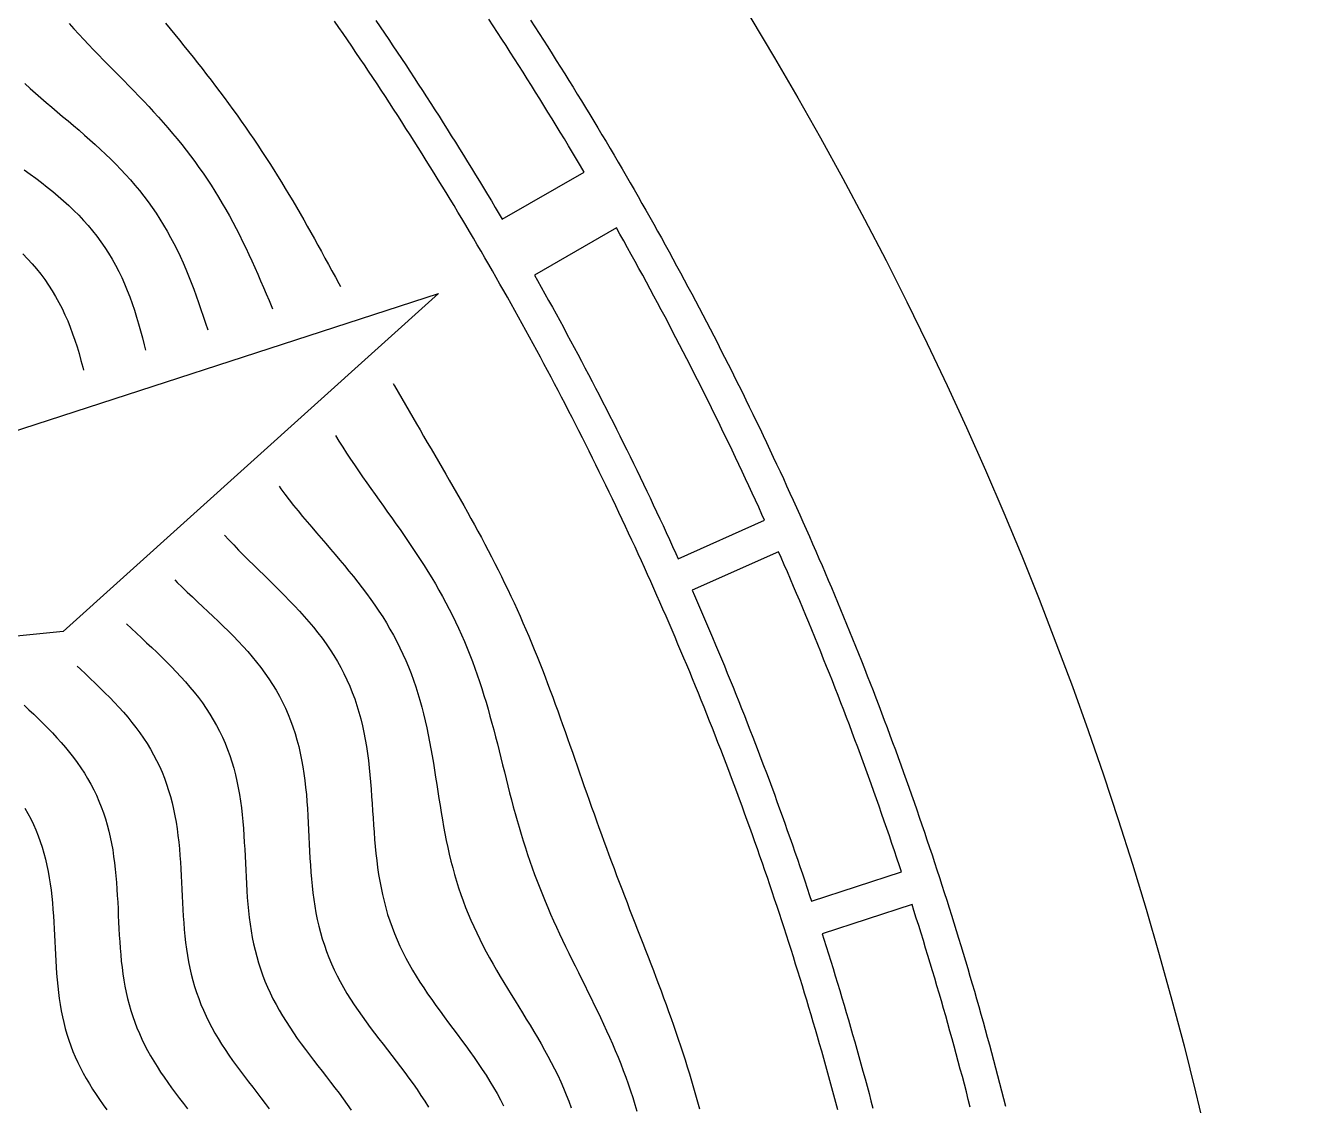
# Model space of a CAD drawing. Header units: millimetres. Extents: x -17.8 to 17.8, y -17.8 to 17.8.
# Drawn here: x 11.85 to 17.8, y 4.17 to 9.2 of the extents above; entities that cross this region are included whole.
import ezdxf

# ---------------------------------------------------------------- set-up
doc = ezdxf.new("R2010")
doc.units = ezdxf.units.MM
for name, color, linetype in [('ALTIN', 2, 'Continuous'), ('DOKU', 8, 'Continuous'), ('KESIM', 1, 'Continuous')]:
    doc.layers.add(name, color=color, linetype=linetype)

msp = doc.modelspace()

# ---------------------------------------------------------------- linework, layer by layer
at = {"layer": 'ALTIN'}
for points in [[(13.4781, 9.22), (13.4982, 9.1906), (13.5182, 9.1611), (13.5382, 9.1316), (13.5581, 9.1021), (13.5779, 9.0725), (13.5977, 9.0428), (13.6174, 9.0131), (13.637, 8.9834), (13.6566, 8.9536), (13.6761, 8.9238), (13.6955, 8.894), (13.7149, 8.8641), (13.7342, 8.8341), (13.7534, 8.8041), (13.7726, 8.7741), (13.7917, 8.744), (13.8107, 8.7139), (13.8297, 8.6838), (13.8486, 8.6536), (13.8675, 8.6233), (13.8863, 8.5931), (13.905, 8.5628), (13.9236, 8.5324), (13.9422, 8.502), (13.9607, 8.4716), (13.9792, 8.4411), (13.9975, 8.4106), (14.0159, 8.38), (14.0341, 8.3494), (14.0523, 8.3188), (14.0666, 8.2946), (14.4477, 8.5146), (14.4309, 8.5429), (14.4122, 8.5744), (14.3935, 8.6058), (14.3747, 8.6372), (14.3558, 8.6685), (14.3369, 8.6998), (14.3179, 8.7311), (14.2988, 8.7623), (14.2796, 8.7935), (14.2604, 8.8246), (14.2411, 8.8557), (14.2218, 8.8867), (14.2023, 8.9178), (14.1829, 8.9487), (14.1633, 8.9796), (14.1437, 9.0105), (14.124, 9.0413), (14.1042, 9.0721), (14.0844, 9.1029), (14.0645, 9.1336), (14.0445, 9.1643), (14.0245, 9.1949), (14.0044, 9.2255)], [(15.6281, 4.151), (15.619, 4.1851), (15.6099, 4.2192), (15.6006, 4.2532), (15.5913, 4.2872), (15.5819, 4.3212), (15.5724, 4.3552), (15.5629, 4.3892), (15.5533, 4.4231), (15.5436, 4.4571), (15.5338, 4.491), (15.524, 4.5248), (15.5141, 4.5587), (15.5041, 4.5925), (15.4941, 4.6263), (15.4839, 4.6601), (15.4737, 4.6939), (15.4634, 4.7277), (15.4531, 4.7614), (15.4427, 4.7951), (15.4322, 4.8288), (15.4216, 4.8624), (15.411, 4.896), (15.4002, 4.9297), (15.3894, 4.9632), (15.3786, 4.9968), (15.3676, 5.0303), (15.3566, 5.0639), (15.3456, 5.0973), (15.3344, 5.1308), (15.3232, 5.1643), (15.3119, 5.1977), (15.3005, 5.2311), (15.289, 5.2644), (15.2775, 5.2978), (15.2659, 5.3311), (15.2543, 5.3644), (15.2425, 5.3977), (15.2307, 5.4309), (15.2188, 5.4641), (15.2069, 5.4973), (15.1948, 5.5305), (15.1827, 5.5636), (15.1706, 5.5967), (15.1583, 5.6298), (15.146, 5.6629), (15.1336, 5.6959), (15.1211, 5.7289), (15.1086, 5.7619), (15.096, 5.7948), (15.0833, 5.8277), (15.0706, 5.8606), (15.0577, 5.8935), (15.0449, 5.9263), (15.0319, 5.9591), (15.0189, 5.9919), (15.0057, 6.0247), (14.9926, 6.0574), (14.9793, 6.0901), (14.966, 6.1227), (14.9526, 6.1554), (14.9391, 6.188), (14.9256, 6.2206), (14.912, 6.2531), (14.8983, 6.2856), (14.8846, 6.3181), (14.8707, 6.3506), (14.8569, 6.383), (14.8429, 6.4154), (14.8289, 6.4478), (14.8148, 6.4801), (14.8006, 6.5124), (14.7863, 6.5447), (14.772, 6.5769), (14.7576, 6.6091), (14.7432, 6.6413), (14.7287, 6.6735), (14.7141, 6.7056), (14.6994, 6.7377), (14.6847, 6.7697), (14.6699, 6.8017), (14.655, 6.8337), (14.6401, 6.8657), (14.625, 6.8976), (14.61, 6.9295), (14.5948, 6.9614), (14.5796, 6.9932), (14.5643, 7.025), (14.5489, 7.0567), (14.5335, 7.0885), (14.518, 7.1202), (14.5024, 7.1518), (14.4868, 7.1834), (14.4711, 7.215), (14.4553, 7.2466), (14.4395, 7.2781), (14.4236, 7.3096), (14.4076, 7.341), (14.3915, 7.3724), (14.3754, 7.4038), (14.3592, 7.4352), (14.343, 7.4665), (14.3266, 7.4977), (14.3103, 7.529), (14.2938, 7.5602), (14.2773, 7.5914), (14.2607, 7.6225), (14.244, 7.6536), (14.2273, 7.6846), (14.2105, 7.7157), (14.1936, 7.7466), (14.1767, 7.7776), (14.1597, 7.8085), (14.1426, 7.8394), (14.1255, 7.8702), (14.1083, 7.901), (14.091, 7.9318), (14.0737, 7.9625), (14.0562, 7.9932), (14.0388, 8.0238), (14.0212, 8.0544), (14.0036, 8.085), (13.986, 8.1155), (13.9682, 8.146), (13.9504, 8.1765), (13.9325, 8.2069), (13.9146, 8.2373), (13.8966, 8.2676), (13.8785, 8.2979), (13.8604, 8.3282), (13.8422, 8.3584), (13.8239, 8.3886), (13.8056, 8.4187), (13.7872, 8.4488), (13.7687, 8.4789), (13.7502, 8.5089), (13.7316, 8.5389), (13.7129, 8.5688), (13.6942, 8.5987), (13.6754, 8.6285), (13.6566, 8.6584), (13.6376, 8.6881), (13.6187, 8.7179), (13.5996, 8.7476), (13.5805, 8.7772), (13.5613, 8.8068), (13.5421, 8.8364), (13.5227, 8.8659), (13.5034, 8.8954), (13.4839, 8.9248), (13.4644, 8.9542), (13.4449, 8.9836), (13.4252, 9.0129), (13.4055, 9.0421), (13.3858, 9.0714), (13.366, 9.1006), (13.3461, 9.1297), (13.3261, 9.1588), (13.3061, 9.1878), (13.286, 9.2168)], [(14.1987, 9.2207), (14.2188, 9.1897), (14.2388, 9.1587), (14.2587, 9.1276), (14.2786, 9.0965), (14.2984, 9.0653), (14.3182, 9.0341), (14.3378, 9.0028), (14.3575, 8.9715), (14.377, 8.9402), (14.3965, 8.9088), (14.4159, 8.8774), (14.4352, 8.8459), (14.4545, 8.8144), (14.4737, 8.7828), (14.4928, 8.7512), (14.5118, 8.7196), (14.5308, 8.6879), (14.5498, 8.6562), (14.5686, 8.6244), (14.5874, 8.5926), (14.6061, 8.5608), (14.6247, 8.5289), (14.6433, 8.497), (14.6618, 8.465), (14.6802, 8.433), (14.6986, 8.4009), (14.7169, 8.3689), (14.7351, 8.3367), (14.7533, 8.3046), (14.7714, 8.2724), (14.7894, 8.2401), (14.8073, 8.2078), (14.8252, 8.1755), (14.843, 8.1431), (14.8607, 8.1107), (14.8784, 8.0783), (14.896, 8.0458), (14.9135, 8.0133), (14.9309, 7.9807), (14.9483, 7.9482), (14.9656, 7.9155), (14.9828, 7.8829), (15, 7.8501), (15.0171, 7.8174), (15.0341, 7.7846), (15.0511, 7.7518), (15.0679, 7.719), (15.0847, 7.6861), (15.1015, 7.6531), (15.1181, 7.6202), (15.1347, 7.5872), (15.1512, 7.5541), (15.1677, 7.5211), (15.1841, 7.4879), (15.2004, 7.4548), (15.2166, 7.4216), (15.2327, 7.3884), (15.2488, 7.3552), (15.2648, 7.3219), (15.2808, 7.2886), (15.2966, 7.2552), (15.3124, 7.2218), (15.3281, 7.1884), (15.3438, 7.1549), (15.3594, 7.1214), (15.3749, 7.0879), (15.3903, 7.0543), (15.4056, 7.0208), (15.4209, 6.9871), (15.4361, 6.9535), (15.4513, 6.9198), (15.4663, 6.8861), (15.4813, 6.8523), (15.4962, 6.8185), (15.5111, 6.7847), (15.5258, 6.7508), (15.5405, 6.7169), (15.5551, 6.683), (15.5697, 6.6491), (15.5841, 6.6151), (15.5985, 6.5811), (15.6129, 6.547), (15.6271, 6.5129), (15.6413, 6.4788), (15.6554, 6.4447), (15.6694, 6.4105), (15.6833, 6.3763), (15.6972, 6.3421), (15.711, 6.3078), (15.7247, 6.2735), (15.7384, 6.2392), (15.752, 6.2049), (15.7655, 6.1705), (15.7789, 6.1361), (15.7922, 6.1016), (15.8055, 6.0672), (15.8187, 6.0327), (15.8318, 5.9981), (15.8449, 5.9636), (15.8579, 5.929), (15.8708, 5.8944), (15.8836, 5.8598), (15.8963, 5.8251), (15.909, 5.7904), (15.9216, 5.7557), (15.9341, 5.7209), (15.9466, 5.6862), (15.9589, 5.6514), (15.9712, 5.6165), (15.9834, 5.5817), (15.9956, 5.5468), (16.0076, 5.5119), (16.0196, 5.4769), (16.0315, 5.442), (16.0434, 5.407), (16.0551, 5.372), (16.0668, 5.3369), (16.0784, 5.3019), (16.0899, 5.2668), (16.1014, 5.2317), (16.1128, 5.1965), (16.1241, 5.1614), (16.1353, 5.1262), (16.1464, 5.0909), (16.1575, 5.0557), (16.1685, 5.0204), (16.1794, 4.9852), (16.1902, 4.9499), (16.201, 4.9145), (16.2117, 4.8792), (16.2223, 4.8438), (16.2328, 4.8084), (16.2433, 4.773), (16.2536, 4.7375), (16.2639, 4.702), (16.2742, 4.6665), (16.2843, 4.631), (16.2944, 4.5955), (16.3044, 4.5599), (16.3143, 4.5243), (16.3241, 4.4887), (16.3338, 4.4531), (16.3435, 4.4175), (16.3531, 4.3818), (16.3626, 4.3461), (16.3721, 4.3104), (16.3815, 4.2747), (16.3907, 4.2389), (16.3999, 4.2032), (16.4091, 4.1674)], [(16.245, 4.1634), (16.2358, 4.1989), (16.2266, 4.2343), (16.2174, 4.2697), (16.208, 4.305), (16.1986, 4.3404), (16.1891, 4.3757), (16.1795, 4.411), (16.1698, 4.4463), (16.1601, 4.4816), (16.1503, 4.5168), (16.1404, 4.5521), (16.1304, 4.5873), (16.1204, 4.6224), (16.1102, 4.6576), (16.1, 4.6927), (16.0898, 4.7278), (16.0794, 4.7629), (16.069, 4.798), (16.0585, 4.8331), (16.0479, 4.8681), (16.0372, 4.9031), (16.0265, 4.938), (16.0157, 4.973), (16.0048, 5.0079), (15.9938, 5.0428), (15.9828, 5.0777), (15.9738, 5.1061), (15.5553, 4.9701), (15.5634, 4.9445), (15.5742, 4.9105), (15.5849, 4.8765), (15.5955, 4.8425), (15.606, 4.8085), (15.6165, 4.7744), (15.6268, 4.7403), (15.6371, 4.7062), (15.6474, 4.6721), (15.6575, 4.638), (15.6676, 4.6038), (15.6776, 4.5696), (15.6875, 4.5354), (15.6974, 4.5012), (15.7072, 4.4669), (15.7169, 4.4326), (15.7265, 4.3983), (15.7361, 4.364), (15.7456, 4.3297), (15.755, 4.2953), (15.7643, 4.2609), (15.7736, 4.2265), (15.7828, 4.1921), (15.7919, 4.1576)]]:
    msp.add_lwpolyline(points, dxfattribs=at)
for points in [[(15.1521, 7.1866), (15.1364, 7.2197), (15.1206, 7.2527), (15.1047, 7.2856), (15.0888, 7.3186), (15.0728, 7.3515), (15.0567, 7.3844), (15.0406, 7.4172), (15.0243, 7.45), (15.008, 7.4827), (14.9917, 7.5155), (14.9753, 7.5482), (14.9588, 7.5808), (14.9422, 7.6134), (14.9255, 7.646), (14.9088, 7.6785), (14.892, 7.7111), (14.8752, 7.7435), (14.8582, 7.776), (14.8412, 7.8084), (14.8242, 7.8407), (14.807, 7.873), (14.7898, 7.9053), (14.7725, 7.9376), (14.7552, 7.9698), (14.7378, 8.002), (14.7203, 8.0341), (14.7027, 8.0662), (14.6851, 8.0982), (14.6674, 8.1303), (14.6496, 8.1622), (14.6318, 8.1942), (14.6138, 8.2261), (14.5977, 8.2548), (14.2166, 8.0347), (14.2304, 8.0102), (14.2479, 7.9792), (14.2652, 7.9481), (14.2825, 7.9169), (14.2998, 7.8858), (14.3169, 7.8545), (14.334, 7.8233), (14.3511, 7.792), (14.368, 7.7607), (14.3849, 7.7293), (14.4018, 7.6979), (14.4185, 7.6665), (14.4352, 7.635), (14.4518, 7.6035), (14.4684, 7.5719), (14.4849, 7.5404), (14.5013, 7.5087), (14.5176, 7.4771), (14.5339, 7.4454), (14.5501, 7.4137), (14.5663, 7.3819), (14.5823, 7.3501), (14.5983, 7.3183), (14.6143, 7.2864), (14.6301, 7.2545), (14.6459, 7.2226), (14.6617, 7.1906), (14.6773, 7.1586), (14.6929, 7.1266), (14.7084, 7.0945), (14.7238, 7.0624), (14.7392, 7.0302), (14.7545, 6.9981), (14.7698, 6.9659), (14.7849, 6.9336), (14.8, 6.9014), (14.815, 6.8691), (14.83, 6.8367), (14.8449, 6.8043), (14.8597, 6.7719), (14.8744, 6.7395), (14.8855, 6.715), (15.2874, 6.894), (15.2752, 6.9211), (15.2601, 6.9544), (15.2448, 6.9877), (15.2296, 7.0209), (15.2142, 7.0541), (15.1988, 7.0873), (15.1833, 7.1204), (15.1677, 7.1536)], [(13.7698, 7.95), (12.0229, 6.3762), (10.8409, 6.259), (11.5334, 7.224)], [(15.8203, 5.5634), (15.8081, 5.5979), (15.7958, 5.6324), (15.7835, 5.6669), (15.7711, 5.7013), (15.7586, 5.7357), (15.7461, 5.77), (15.7335, 5.8044), (15.7208, 5.8387), (15.708, 5.873), (15.6951, 5.9072), (15.6822, 5.9415), (15.6692, 5.9757), (15.6561, 6.0098), (15.643, 6.044), (15.6298, 6.0781), (15.6165, 6.1122), (15.6031, 6.1462), (15.5897, 6.1803), (15.5761, 6.2142), (15.5625, 6.2482), (15.5489, 6.2822), (15.5351, 6.3161), (15.5213, 6.3499), (15.5074, 6.3838), (15.4935, 6.4176), (15.4794, 6.4514), (15.4653, 6.4851), (15.4511, 6.5189), (15.4369, 6.5526), (15.4225, 6.5862), (15.4081, 6.6199), (15.3936, 6.6535), (15.3791, 6.687), (15.3645, 6.7206), (15.3525, 6.7478), (14.9506, 6.5688), (14.9613, 6.5442), (14.9756, 6.5116), (14.9898, 6.4789), (15.0039, 6.4462), (15.0179, 6.4134), (15.0318, 6.3806), (15.0457, 6.3478), (15.0595, 6.315), (15.0733, 6.2821), (15.087, 6.2492), (15.1006, 6.2163), (15.1141, 6.1833), (15.1275, 6.1503), (15.1409, 6.1173), (15.1542, 6.0843), (15.1675, 6.0512), (15.1806, 6.0181), (15.1937, 5.985), (15.2067, 5.9518), (15.2197, 5.9186), (15.2326, 5.8854), (15.2454, 5.8521), (15.2581, 5.8189), (15.2708, 5.7856), (15.2833, 5.7522), (15.2959, 5.7189), (15.3083, 5.6855), (15.3207, 5.6521), (15.333, 5.6187), (15.3452, 5.5852), (15.3573, 5.5517), (15.3694, 5.5182), (15.3814, 5.4846), (15.3933, 5.4511), (15.4052, 5.4175), (15.417, 5.3838), (15.4287, 5.3502), (15.4403, 5.3165), (15.4519, 5.2828), (15.4634, 5.2491), (15.4748, 5.2154), (15.4861, 5.1816), (15.4974, 5.1478), (15.5058, 5.1223), (15.9243, 5.2582), (15.915, 5.2865), (15.9034, 5.3212), (15.8917, 5.3559), (15.88, 5.3905), (15.8682, 5.4252), (15.8563, 5.4598), (15.8444, 5.4944), (15.8324, 5.5289)]]:
    msp.add_lwpolyline(points, close=True, dxfattribs=at)
at = {"layer": 'DOKU'}
for points in [[(12.0507, 9.2051), (12.0731, 9.1806), (12.0957, 9.1562), (12.1186, 9.132), (12.1415, 9.1078), (12.1647, 9.0838), (12.1879, 9.0598), (12.2113, 9.0359), (12.2347, 9.012), (12.2582, 8.9881), (12.2817, 8.9642), (12.3051, 8.9402), (12.3286, 8.9162), (12.3519, 8.8921), (12.3752, 8.8679), (12.3983, 8.8436), (12.4212, 8.8191), (12.4439, 8.7945), (12.4665, 8.7697), (12.4887, 8.7447), (12.5107, 8.7195), (12.5324, 8.6941), (12.5538, 8.6684), (12.5749, 8.6425), (12.5955, 8.6163), (12.6158, 8.5898), (12.6358, 8.5631), (12.6553, 8.5361), (12.6744, 8.5088), (12.6931, 8.4813), (12.7114, 8.4534), (12.7293, 8.4253), (12.7468, 8.397), (12.7638, 8.3683), (12.7805, 8.3395), (12.7968, 8.3103), (12.8127, 8.281), (12.8282, 8.2514), (12.8434, 8.2216), (12.8583, 8.1916), (12.8729, 8.1615), (12.8872, 8.1312), (12.9012, 8.1008), (12.915, 8.0702), (12.9287, 8.0396), (12.9421, 8.0088), (12.9554, 7.978), (12.9687, 7.9472), (12.9818, 7.9164), (12.9949, 7.8855), (12.998, 7.8783)], [(12.4999, 9.2073), (12.5213, 9.181), (12.5427, 9.1547), (12.564, 9.1283), (12.5853, 9.1019), (12.6065, 9.0754), (12.6277, 9.0489), (12.6487, 9.0222), (12.6697, 8.9956), (12.6905, 8.9688), (12.7113, 8.9419), (12.7319, 8.9149), (12.7523, 8.8879), (12.7726, 8.8607), (12.7928, 8.8334), (12.8128, 8.806), (12.8327, 8.7785), (12.8523, 8.7508), (12.8718, 8.7231), (12.8911, 8.6952), (12.9102, 8.6672), (12.9292, 8.639), (12.9479, 8.6107), (12.9665, 8.5823), (12.9849, 8.5538), (13.0031, 8.5252), (13.0211, 8.4964), (13.0389, 8.4676), (13.0566, 8.4386), (13.0741, 8.4095), (13.0914, 8.3804), (13.1086, 8.3511), (13.1256, 8.3217), (13.1425, 8.2923), (13.1593, 8.2628), (13.1759, 8.2332), (13.1925, 8.2036), (13.2089, 8.1739), (13.2252, 8.1442), (13.2415, 8.1144), (13.2577, 8.0846), (13.2738, 8.0548), (13.2899, 8.0249), (13.306, 7.9951), (13.3134, 7.9813)], [(11.8452, 8.926), (11.8697, 8.9039), (11.8944, 8.882), (11.9194, 8.8602), (11.9446, 8.8385), (11.9699, 8.8169), (11.9953, 8.7953), (12.0208, 8.7737), (12.0463, 8.7521), (12.0717, 8.7304), (12.0971, 8.7087), (12.1223, 8.6867), (12.1474, 8.6646), (12.1722, 8.6423), (12.1967, 8.6198), (12.2209, 8.597), (12.2448, 8.5739), (12.2683, 8.5505), (12.2913, 8.5267), (12.3138, 8.5026), (12.3358, 8.4782), (12.3573, 8.4533), (12.3782, 8.428), (12.3985, 8.4023), (12.4182, 8.3762), (12.4373, 8.3497), (12.4558, 8.3227), (12.4736, 8.2953), (12.4908, 8.2675), (12.5074, 8.2393), (12.5234, 8.2107), (12.5387, 8.1817), (12.5535, 8.1523), (12.5677, 8.1226), (12.5813, 8.0926), (12.5945, 8.0623), (12.6071, 8.0316), (12.6193, 8.0008), (12.6311, 7.9697), (12.6426, 7.9384), (12.6537, 7.9069), (12.6645, 7.8753), (12.6751, 7.8436), (12.6855, 7.8118), (12.6958, 7.7801)], [(11.842, 8.525), (11.8692, 8.5053), (11.896, 8.4854), (11.9226, 8.4652), (11.9489, 8.4446), (11.9747, 8.4238), (12.0001, 8.4025), (12.0249, 8.3809), (12.0491, 8.3588), (12.0727, 8.3362), (12.0956, 8.3131), (12.1179, 8.2895), (12.1393, 8.2654), (12.16, 8.2407), (12.1799, 8.2154), (12.199, 8.1896), (12.2172, 8.1633), (12.2346, 8.1363), (12.2511, 8.1088), (12.2668, 8.0808), (12.2817, 8.0523), (12.2958, 8.0232), (12.3091, 7.9936), (12.3217, 7.9636), (12.3335, 7.9332), (12.3446, 7.9023), (12.3552, 7.8711), (12.3651, 7.8396), (12.3745, 7.8077), (12.3834, 7.7756), (12.3919, 7.7433), (12.4, 7.7108), (12.406, 7.686)], [(11.8353, 8.1342), (11.8573, 8.1113), (11.8785, 8.0878), (11.8989, 8.0638), (11.9185, 8.0391), (11.9372, 8.0139), (11.9551, 7.9881), (11.9721, 7.9618), (11.9882, 7.9348), (12.0035, 7.9073), (12.0179, 7.8793), (12.0314, 7.8507), (12.0442, 7.8216), (12.0562, 7.792), (12.0674, 7.762), (12.078, 7.7316), (12.0879, 7.7008), (12.0971, 7.6697), (12.1059, 7.6382), (12.1141, 7.6065), (12.1175, 7.5924)], [(13.5597, 7.5304), (13.5658, 7.5196), (13.5825, 7.4902), (13.5993, 7.4608), (13.6161, 7.4314), (13.633, 7.4021), (13.6499, 7.3728), (13.6669, 7.3435), (13.6839, 7.3142), (13.7009, 7.2849), (13.718, 7.2557), (13.7351, 7.2264), (13.7522, 7.1971), (13.7693, 7.1678), (13.7863, 7.1385), (13.8034, 7.1092), (13.8204, 7.0799), (13.8373, 7.0505), (13.8542, 7.021), (13.871, 6.9916), (13.8878, 6.9621), (13.9044, 6.9325), (13.9209, 6.9028), (13.9373, 6.8731), (13.9536, 6.8433), (13.9697, 6.8135), (13.9857, 6.7835), (14.0015, 6.7535), (14.0172, 6.7234), (14.0326, 6.6932), (14.0479, 6.6629), (14.063, 6.6325), (14.0779, 6.6021), (14.0926, 6.5715), (14.1071, 6.5408), (14.1214, 6.5101), (14.1355, 6.4792), (14.1494, 6.4483), (14.1631, 6.4172), (14.1766, 6.3861), (14.1899, 6.3549), (14.203, 6.3236), (14.2159, 6.2922), (14.2287, 6.2608), (14.2412, 6.2292), (14.2536, 6.1976), (14.2658, 6.166), (14.2779, 6.1343), (14.2899, 6.1025), (14.3017, 6.0707), (14.3134, 6.0388), (14.325, 6.007), (14.3364, 5.975), (14.3478, 5.9431), (14.3592, 5.9111), (14.3705, 5.8791), (14.3817, 5.8471), (14.3929, 5.8151), (14.4041, 5.7831), (14.4152, 5.7511), (14.4264, 5.7191), (14.4375, 5.6871), (14.4487, 5.6551), (14.4599, 5.6232), (14.4712, 5.5912), (14.4825, 5.5593), (14.4938, 5.5274), (14.5053, 5.4955), (14.5167, 5.4637), (14.5283, 5.4319), (14.5399, 5.4001), (14.5515, 5.3683), (14.5633, 5.3366), (14.5751, 5.3049), (14.587, 5.2732), (14.599, 5.2416), (14.611, 5.2099), (14.6231, 5.1783), (14.6352, 5.1467), (14.6474, 5.1151), (14.6596, 5.0835), (14.6719, 5.0519), (14.6842, 5.0204), (14.6964, 4.9888), (14.7088, 4.9572), (14.721, 4.9256), (14.7333, 4.894), (14.7456, 4.8624), (14.7578, 4.8307), (14.7699, 4.799), (14.782, 4.7673), (14.794, 4.7356), (14.8059, 4.7038), (14.8177, 4.672), (14.8294, 4.6401), (14.8409, 4.6082), (14.8523, 4.5763), (14.8636, 4.5443), (14.8747, 4.5122), (14.8856, 4.4801), (14.8964, 4.4479), (14.9069, 4.4156), (14.9173, 4.3833), (14.9274, 4.351), (14.9374, 4.3185), (14.9471, 4.286), (14.9567, 4.2535), (14.966, 4.2208), (14.9751, 4.1882), (14.984, 4.1554)], [(13.2903, 7.2885), (13.3065, 7.2625), (13.3243, 7.2345), (13.3423, 7.2066), (13.3606, 7.1789), (13.3792, 7.1513), (13.3979, 7.1238), (13.4168, 7.0964), (13.4359, 7.069), (13.4552, 7.0417), (13.4745, 7.0144), (13.4939, 6.9871), (13.5133, 6.9598), (13.5328, 6.9325), (13.5522, 6.9052), (13.5716, 6.8778), (13.5909, 6.8504), (13.61, 6.8228), (13.6291, 6.7952), (13.6479, 6.7675), (13.6665, 6.7396), (13.6849, 6.7116), (13.703, 6.6834), (13.7207, 6.655), (13.7382, 6.6265), (13.7553, 6.5978), (13.772, 6.5689), (13.7883, 6.5398), (13.8043, 6.5105), (13.8198, 6.481), (13.8348, 6.4513), (13.8495, 6.4214), (13.8636, 6.3912), (13.8773, 6.3609), (13.8906, 6.3303), (13.9034, 6.2996), (13.9158, 6.2686), (13.9277, 6.2375), (13.9392, 6.2062), (13.9504, 6.1747), (13.9611, 6.143), (13.9714, 6.1112), (13.9814, 6.0793), (13.9911, 6.0472), (14.0005, 6.0151), (14.0096, 5.9828), (14.0185, 5.9505), (14.0271, 5.9181), (14.0356, 5.8856), (14.044, 5.8531), (14.0522, 5.8206), (14.0604, 5.7881), (14.0685, 5.7556), (14.0766, 5.7231), (14.0847, 5.6906), (14.0929, 5.6582), (14.1012, 5.6258), (14.1097, 5.5935), (14.1182, 5.5613), (14.127, 5.5292), (14.1359, 5.4972), (14.1451, 5.4652), (14.1546, 5.4334), (14.1643, 5.4017), (14.1743, 5.3702), (14.1846, 5.3387), (14.1952, 5.3074), (14.2062, 5.2762), (14.2174, 5.2451), (14.2291, 5.2141), (14.241, 5.1833), (14.2533, 5.1526), (14.2659, 5.122), (14.2787, 5.0915), (14.2919, 5.061), (14.3054, 5.0307), (14.3192, 5.0005), (14.3332, 4.9703), (14.3474, 4.9402), (14.3618, 4.9101), (14.3763, 4.8801), (14.3911, 4.8501), (14.4059, 4.8201), (14.4208, 4.7902), (14.4357, 4.7602), (14.4507, 4.7302), (14.4656, 4.7001), (14.4804, 4.6701), (14.4952, 4.6399), (14.5098, 4.6098), (14.5243, 4.5795), (14.5385, 4.5491), (14.5525, 4.5187), (14.5663, 4.4881), (14.5798, 4.4575), (14.5929, 4.4267), (14.6057, 4.3958), (14.6181, 4.3648), (14.6301, 4.3336), (14.6416, 4.3023), (14.6528, 4.2709), (14.6635, 4.2393), (14.6737, 4.2076), (14.6835, 4.1758), (14.6927, 4.1438)], [(13.0277, 7.0524), (13.0359, 7.0411), (13.0554, 7.0149), (13.0754, 6.9889), (13.0958, 6.9631), (13.1164, 6.9375), (13.1374, 6.9119), (13.1587, 6.8865), (13.1801, 6.8612), (13.2018, 6.8358), (13.2235, 6.8106), (13.2453, 6.7853), (13.2671, 6.7599), (13.2888, 6.7345), (13.3105, 6.709), (13.332, 6.6834), (13.3533, 6.6577), (13.3743, 6.6318), (13.395, 6.6057), (13.4154, 6.5794), (13.4353, 6.5528), (13.4548, 6.526), (13.4738, 6.499), (13.4923, 6.4717), (13.5102, 6.444), (13.5275, 6.4161), (13.5442, 6.3879), (13.5603, 6.3593), (13.5757, 6.3304), (13.5904, 6.3012), (13.6044, 6.2717), (13.6177, 6.2419), (13.6304, 6.2117), (13.6423, 6.1813), (13.6536, 6.1505), (13.6643, 6.1195), (13.6743, 6.0882), (13.6836, 6.0566), (13.6924, 6.0248), (13.7006, 5.9928), (13.7083, 5.9606), (13.7156, 5.9282), (13.7224, 5.8956), (13.7287, 5.8629), (13.7348, 5.8301), (13.7405, 5.7972), (13.7461, 5.7642), (13.7514, 5.7312), (13.7566, 5.6982), (13.7617, 5.6651), (13.7668, 5.6321), (13.7719, 5.5992), (13.7771, 5.5663), (13.7824, 5.5335), (13.788, 5.5008), (13.7937, 5.4683), (13.7998, 5.4359), (13.8062, 5.4037), (13.813, 5.3716), (13.8202, 5.3397), (13.8279, 5.308), (13.836, 5.2765), (13.8447, 5.2453), (13.8539, 5.2142), (13.8636, 5.1834), (13.8739, 5.1528), (13.8848, 5.1224), (13.8963, 5.0922), (13.9083, 5.0622), (13.9209, 5.0324), (13.9341, 5.0029), (13.9478, 4.9735), (13.9621, 4.9442), (13.9768, 4.9152), (13.9921, 4.8862), (14.0077, 4.8575), (14.0238, 4.8288), (14.0402, 4.8002), (14.057, 4.7717), (14.074, 4.7433), (14.0912, 4.7148), (14.1086, 4.6865), (14.1261, 4.6581), (14.1437, 4.6297), (14.1612, 4.6013), (14.1787, 4.5728), (14.1961, 4.5442), (14.2134, 4.5156), (14.2304, 4.4868), (14.2471, 4.4579), (14.2634, 4.4289), (14.2794, 4.3997), (14.295, 4.3704), (14.31, 4.3409), (14.3246, 4.3112), (14.3386, 4.2813), (14.3519, 4.2512), (14.3647, 4.2209), (14.3767, 4.1904), (14.3881, 4.1597)], [(12.7747, 6.8247), (12.7945, 6.8029), (12.8168, 6.779), (12.8396, 6.7553), (12.8628, 6.7317), (12.8863, 6.7082), (12.91, 6.6848), (12.9339, 6.6614), (12.9579, 6.638), (12.982, 6.6146), (13.006, 6.5912), (13.0299, 6.5676), (13.0535, 6.5439), (13.077, 6.5199), (13.1001, 6.4958), (13.1228, 6.4715), (13.1451, 6.4468), (13.1668, 6.4219), (13.1879, 6.3966), (13.2084, 6.371), (13.2282, 6.345), (13.2472, 6.3186), (13.2654, 6.2918), (13.2829, 6.2646), (13.2994, 6.237), (13.3151, 6.2089), (13.3299, 6.1805), (13.3438, 6.1516), (13.3567, 6.1222), (13.3688, 6.0925), (13.3799, 6.0624), (13.3902, 6.0318), (13.3995, 6.0009), (13.408, 5.9696), (13.4157, 5.938), (13.4227, 5.9061), (13.4289, 5.8739), (13.4344, 5.8414), (13.4392, 5.8087), (13.4435, 5.7758), (13.4473, 5.7427), (13.4506, 5.7095), (13.4536, 5.6761), (13.4562, 5.6427), (13.4587, 5.6092), (13.4609, 5.5757), (13.4631, 5.5422), (13.4653, 5.5088), (13.4675, 5.4754), (13.4699, 5.4422), (13.4725, 5.4091), (13.4754, 5.3761), (13.4787, 5.3434), (13.4823, 5.3108), (13.4865, 5.2785), (13.4912, 5.2464), (13.4965, 5.2146), (13.5024, 5.1831), (13.5091, 5.1519), (13.5164, 5.1209), (13.5245, 5.0903), (13.5334, 5.0599), (13.5431, 5.0299), (13.5536, 5.0002), (13.5649, 4.9708), (13.5771, 4.9416), (13.59, 4.9128), (13.6037, 4.8842), (13.6182, 4.8559), (13.6335, 4.8279), (13.6494, 4.8), (13.6661, 4.7724), (13.6833, 4.745), (13.7012, 4.7177), (13.7195, 4.6905), (13.7383, 4.6635), (13.7575, 4.6366), (13.777, 4.6097), (13.7968, 4.5829), (13.8168, 4.5561), (13.8368, 4.5292), (13.8569, 4.5024), (13.8769, 4.4754), (13.8968, 4.4484), (13.9165, 4.4213), (13.9359, 4.394), (13.955, 4.3665), (13.9736, 4.3389), (13.9917, 4.3111), (14.0093, 4.2831), (14.0262, 4.2548), (14.0424, 4.2263), (14.0579, 4.1975), (14.0725, 4.1685)], [(12.5433, 6.6162), (12.5543, 6.6051), (12.5775, 6.5823), (12.601, 6.5597), (12.6248, 6.5371), (12.6487, 6.5145), (12.6728, 6.492), (12.6968, 6.4694), (12.7209, 6.4467), (12.7448, 6.4239), (12.7686, 6.401), (12.7921, 6.3779), (12.8152, 6.3546), (12.8379, 6.331), (12.8602, 6.3071), (12.8819, 6.2829), (12.903, 6.2584), (12.9234, 6.2335), (12.9431, 6.2083), (12.9621, 6.1826), (12.9802, 6.1565), (12.9975, 6.13), (13.0139, 6.1031), (13.0294, 6.0757), (13.0439, 6.0479), (13.0575, 6.0196), (13.0702, 5.9909), (13.0819, 5.9618), (13.0926, 5.9322), (13.1025, 5.9022), (13.1114, 5.8719), (13.1195, 5.8412), (13.1267, 5.8101), (13.1331, 5.7787), (13.1388, 5.747), (13.1437, 5.715), (13.148, 5.6828), (13.1517, 5.6504), (13.1549, 5.6178), (13.1576, 5.5851), (13.1599, 5.5522), (13.1619, 5.5192), (13.1637, 5.4862), (13.1653, 5.4532), (13.1668, 5.4202), (13.1683, 5.3873), (13.1699, 5.3545), (13.1717, 5.3217), (13.1737, 5.2891), (13.176, 5.2567), (13.1786, 5.2244), (13.1817, 5.1924), (13.1854, 5.1607), (13.1895, 5.1291), (13.1944, 5.0979), (13.1998, 5.0669), (13.206, 5.0363), (13.213, 5.0059), (13.2207, 4.9759), (13.2293, 4.9462), (13.2387, 4.9168), (13.2489, 4.8878), (13.26, 4.859), (13.2719, 4.8306), (13.2847, 4.8024), (13.2983, 4.7746), (13.3127, 4.747), (13.3279, 4.7197), (13.3439, 4.6926), (13.3605, 4.6657), (13.3778, 4.639), (13.3957, 4.6125), (13.4141, 4.5861), (13.433, 4.5599), (13.4524, 4.5338), (13.472, 4.5077), (13.4919, 4.4816), (13.5121, 4.4556), (13.5323, 4.4296), (13.5526, 4.4035), (13.5728, 4.3773), (13.5929, 4.3511), (13.6127, 4.3247), (13.6323, 4.2982), (13.6515, 4.2716), (13.6703, 4.2447), (13.6885, 4.2177), (13.7062, 4.1904), (13.7232, 4.1629)], [(12.3176, 6.4128), (12.318, 6.4124), (12.3412, 6.3903), (12.3647, 6.3682), (12.3882, 6.3462), (12.4117, 6.3241), (12.4352, 6.3019), (12.4586, 6.2797), (12.4819, 6.2573), (12.5048, 6.2347), (12.5274, 6.2119), (12.5497, 6.1888), (12.5714, 6.1655), (12.5926, 6.1418), (12.6133, 6.1179), (12.6332, 6.0935), (12.6525, 6.0688), (12.671, 6.0438), (12.6887, 6.0183), (12.7056, 5.9924), (12.7216, 5.966), (12.7368, 5.9393), (12.751, 5.9121), (12.7643, 5.8844), (12.7767, 5.8564), (12.7881, 5.8279), (12.7986, 5.799), (12.8083, 5.7697), (12.817, 5.74), (12.8249, 5.71), (12.8319, 5.6796), (12.8382, 5.6489), (12.8437, 5.618), (12.8485, 5.5867), (12.8527, 5.5552), (12.8564, 5.5235), (12.8595, 5.4917), (12.8621, 5.4596), (12.8644, 5.4275), (12.8663, 5.3953), (12.8681, 5.363), (12.8696, 5.3308), (12.8711, 5.2985), (12.8726, 5.2663), (12.8742, 5.2342), (12.8759, 5.2022), (12.8779, 5.1703), (12.8801, 5.1386), (12.8827, 5.1071), (12.8857, 5.0758), (12.8893, 5.0448), (12.8934, 5.014), (12.8981, 4.9834), (12.9034, 4.9532), (12.9095, 4.9232), (12.9163, 4.8935), (12.9238, 4.8642), (12.9322, 4.8352), (12.9414, 4.8064), (12.9514, 4.778), (12.9622, 4.7499), (12.9739, 4.7221), (12.9864, 4.6946), (12.9997, 4.6674), (13.0138, 4.6404), (13.0286, 4.6137), (13.0442, 4.5872), (13.0605, 4.5609), (13.0774, 4.5348), (13.0949, 4.5089), (13.1129, 4.4832), (13.1314, 4.4575), (13.1503, 4.4319), (13.1695, 4.4064), (13.189, 4.381), (13.2086, 4.3556), (13.2284, 4.3301), (13.2482, 4.3046), (13.268, 4.279), (13.2876, 4.2534), (13.307, 4.2276), (13.3262, 4.2017), (13.345, 4.1757), (13.3633, 4.1494)], [(12.0881, 6.2149), (12.1036, 6.2004), (12.1266, 6.1788), (12.1496, 6.1572), (12.1724, 6.1354), (12.1951, 6.1135), (12.2175, 6.0914), (12.2397, 6.0692), (12.2614, 6.0466), (12.2826, 6.0238), (12.3034, 6.0007), (12.3235, 5.9773), (12.343, 5.9536), (12.3618, 5.9294), (12.3799, 5.9049), (12.3972, 5.88), (12.4137, 5.8547), (12.4294, 5.829), (12.4442, 5.8028), (12.4581, 5.7762), (12.4711, 5.7492), (12.4832, 5.7218), (12.4943, 5.694), (12.5046, 5.6658), (12.514, 5.6372), (12.5226, 5.6082), (12.5303, 5.5788), (12.5372, 5.5492), (12.5433, 5.5192), (12.5487, 5.4889), (12.5534, 5.4584), (12.5575, 5.4276), (12.561, 5.3966), (12.564, 5.3655), (12.5666, 5.3342), (12.5689, 5.3028), (12.5708, 5.2714), (12.5725, 5.2398), (12.574, 5.2083), (12.5755, 5.1768), (12.5769, 5.1454), (12.5785, 5.114), (12.5801, 5.0827), (12.582, 5.0516), (12.5842, 5.0206), (12.5868, 4.9898), (12.5897, 4.9592), (12.5932, 4.9289), (12.5972, 4.8988), (12.6018, 4.8689), (12.607, 4.8394), (12.6129, 4.8101), (12.6196, 4.7811), (12.6269, 4.7524), (12.6351, 4.7241), (12.6441, 4.696), (12.6539, 4.6683), (12.6645, 4.6408), (12.6759, 4.6136), (12.6881, 4.5868), (12.7011, 4.5602), (12.7148, 4.5338), (12.7294, 4.5077), (12.7446, 4.4818), (12.7605, 4.4562), (12.777, 4.4307), (12.7941, 4.4053), (12.8117, 4.3802), (12.8297, 4.3551), (12.8482, 4.3301), (12.867, 4.3052), (12.886, 4.2804), (12.9052, 4.2555), (12.9245, 4.2306), (12.9439, 4.2057), (12.9632, 4.1807), (12.9824, 4.1557)], [(11.8415, 6.0335), (11.8639, 6.0124), (11.8862, 5.9912), (11.9084, 5.9698), (11.9303, 5.9482), (11.9519, 5.9265), (11.9731, 5.9045), (11.9938, 5.8822), (12.0141, 5.8597), (12.0338, 5.8368), (12.0528, 5.8136), (12.0712, 5.79), (12.0889, 5.7661), (12.1058, 5.7418), (12.1219, 5.717), (12.1372, 5.6919), (12.1516, 5.6664), (12.1652, 5.6404), (12.1778, 5.6141), (12.1897, 5.5873), (12.2006, 5.5601), (12.2106, 5.5326), (12.2198, 5.5046), (12.2281, 5.4763), (12.2356, 5.4477), (12.2424, 5.4187), (12.2484, 5.3894), (12.2536, 5.3598), (12.2582, 5.33), (12.2622, 5.3), (12.2657, 5.2698), (12.2686, 5.2393), (12.2712, 5.2088), (12.2733, 5.1781), (12.2752, 5.1474), (12.2769, 5.1166), (12.2784, 5.0859), (12.2798, 5.0551), (12.2812, 5.0244), (12.2827, 4.9937), (12.2843, 4.9632), (12.2862, 4.9328), (12.2883, 4.9025), (12.2908, 4.8725), (12.2937, 4.8426), (12.2971, 4.813), (12.301, 4.7836), (12.3055, 4.7545), (12.3106, 4.7256), (12.3164, 4.697), (12.3228, 4.6687), (12.3301, 4.6407), (12.338, 4.613), (12.3468, 4.5856), (12.3563, 4.5585), (12.3667, 4.5317), (12.3778, 4.5052), (12.3897, 4.4789), (12.4024, 4.4529), (12.4159, 4.4272), (12.4301, 4.4017), (12.4449, 4.3764), (12.4604, 4.3514), (12.4766, 4.3265), (12.4932, 4.3018), (12.5104, 4.2772), (12.5281, 4.2527), (12.5461, 4.2283), (12.5644, 4.204), (12.583, 4.1797), (12.6018, 4.1554)], [(11.8449, 5.5549), (11.859, 5.5299), (11.8722, 5.5046), (11.8846, 5.4789), (11.8961, 5.4528), (11.9068, 5.4262), (11.9166, 5.3993), (11.9256, 5.3721), (11.9337, 5.3445), (11.941, 5.3165), (11.9476, 5.2882), (11.9534, 5.2596), (11.9586, 5.2308), (11.9631, 5.2017), (11.967, 5.1724), (11.9703, 5.1429), (11.9732, 5.1132), (11.9757, 5.0834), (11.9778, 5.0535), (11.9796, 5.0235), (11.9813, 4.9934), (11.9827, 4.9634), (11.9841, 4.9334), (11.9855, 4.9034), (11.987, 4.8735), (11.9886, 4.8437), (11.9904, 4.814), (11.9924, 4.7845), (11.9949, 4.7552), (11.9977, 4.726), (12.001, 4.6971), (12.0048, 4.6684), (12.0092, 4.64), (12.0142, 4.6118), (12.0198, 4.5839), (12.0261, 4.5563), (12.0332, 4.529), (12.041, 4.5019), (12.0495, 4.4752), (12.0588, 4.4487), (12.0689, 4.4226), (12.0798, 4.3967), (12.0914, 4.3711), (12.1038, 4.3457), (12.1169, 4.3206), (12.1308, 4.2957), (12.1453, 4.2711), (12.1604, 4.2466), (12.1761, 4.2223), (12.1924, 4.1982), (12.2092, 4.1742), (12.2264, 4.1503)]]:
    msp.add_lwpolyline(points, dxfattribs=at)
at = {"layer": 'KESIM'}
msp.add_circle((0, 0), 17.8, dxfattribs=at)

doc.saveas('drawing.dxf')
